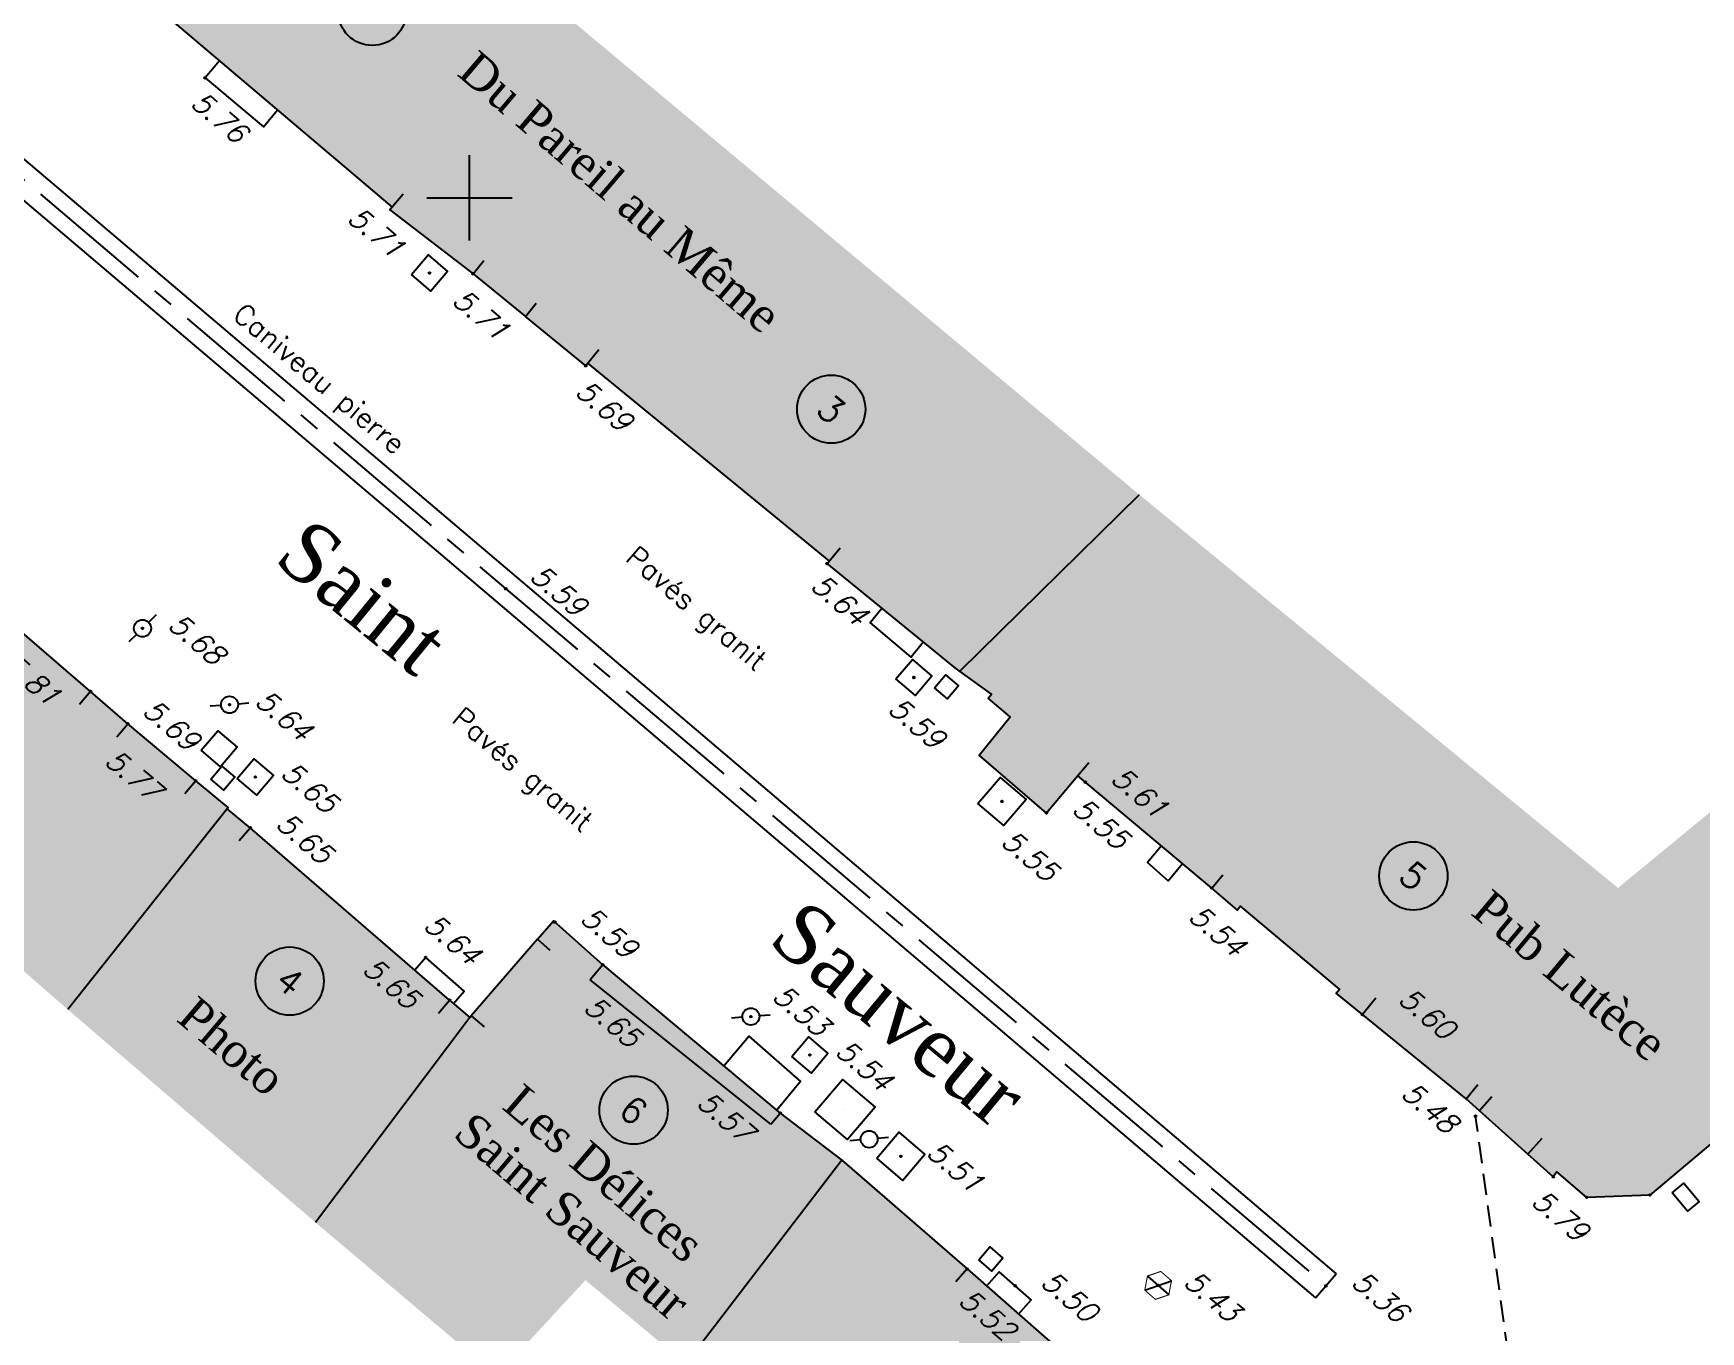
# Model space of a CAD drawing. Header units: metres. Extents: x 1379206 to 1379549, y 5225925 to 5226061.
# Drawn here: x 1379494.89 to 1379514.43, y 5226006.71 to 5226021.93 of the extents above; entities that cross this region are included whole.
import ezdxf
from ezdxf.enums import TextEntityAlignment as Align

# ---------------------------------------------------------------- set-up
doc = ezdxf.new("R2010")
doc.units = ezdxf.units.M
doc.header["$LTSCALE"] = 2
doc.header["$PDMODE"] = 32
doc.header["$PDSIZE"] = 0.02
doc.linetypes.add('AXES2', pattern=[1.125, 0.75, -0.125, 0.125, -0.125])
doc.linetypes.add('CACHE2', pattern=[0.1875, 0.125, -0.0625])
doc.layers.get('0').update_dxf_attribs({"color": 2})
for name, color, linetype in [('AEP_BC_HEX', 4, 'Continuous'), ('AEP_BC_RON', 4, 'Continuous'), ('BA_COMMERC', 7, 'Continuous'), ('BA_SEUIL', 8, 'Continuous'), ('BA_TRAPPE', 7, 'Continuous'), ('BORD_CC1', 7, 'AXES2'), ('BORD_REVET', 7, 'CACHE2'), ('EP_BRANCH', 5, 'Continuous'), ('Etat des Lieux', 7, 'Continuous'), ('EU_BRANCH', 3, 'Continuous'), ('SYMBOLE', 7, 'Continuous'), ('TopoAlt', 7, 'Continuous'), ('Topojis', 7, 'Continuous'), ('TXT_DETAIL', 7, 'Continuous'), ('TXT_N_VOIE', 7, 'Continuous'), ('TXT_NOM_BA', 7, 'Continuous'), ('TXT_ROUTE', 7, 'Continuous')]:
    doc.layers.add(name, color=color, linetype=linetype)
doc.styles.get("Standard").update_dxf_attribs({"font": 'romans.shx'})
doc.styles.add('TNR', font='times.ttf', dxfattribs={"width": 0.999})

# ---------------------------------------------------------------- blocks, each defined once
blk = doc.blocks.new('d006')
at = {"color": 0}
blk.add_line((0, 0), (0, 0), dxfattribs=at)
blk.add_lwpolyline([(-0.5, -0.5), (-0.5, 0.5), (0.5, 0.5), (0.5, -0.5)], close=True, dxfattribs=at)
blk = doc.blocks.new('szpoint')
at = {"color": 0}
blk.add_point((0, 0), dxfattribs=at)
blk = doc.blocks.new('Tcpoint')
at = {"color": 0}
blk.add_point((0, 0), dxfattribs=at)
at = {"layer": 'TopoAlt'}
blk.add_attdef('ALT', (0.2, 0.2), '', height=0.24, dxfattribs=at)
blk = doc.blocks.new('CB014')
at = {"color": 0}
blk.add_line((0, 0), (0, 0), dxfattribs=at)
blk.add_lwpolyline([(-0.2, -0.2), (-0.2, 0.2), (0.2, 0.2), (0.2, -0.2)], close=True, dxfattribs=at)
blk = doc.blocks.new('a001')
at = {"color": 0}
for points in [[(0.160355, 0.160355), (0.070711, 0.070711)], [(-0.070711, -0.070711), (-0.160355, -0.160355)]]:
    blk.add_lwpolyline(points, dxfattribs=at)
blk.add_circle((0, 0), 0.1, dxfattribs=at)
blk = doc.blocks.new('CB013')
at = {"color": 0}
blk.add_line((0, 0), (0, 0), dxfattribs=at)
blk.add_lwpolyline([(-0.15, -0.15), (-0.15, 0.15), (0.15, 0.15), (0.15, -0.15)], close=True, dxfattribs=at)
blk = doc.blocks.new('CB015')
at = {"color": 0}
blk.add_line((0, 0), (0, 0), dxfattribs=at)
blk.add_lwpolyline([(-0.25, -0.25), (-0.25, 0.25), (0.25, 0.25), (0.25, -0.25)], close=True, dxfattribs=at)
blk = doc.blocks.new('CB012')
at = {"color": 0}
blk.add_line((0, 0), (0, 0), dxfattribs=at)
blk.add_lwpolyline([(-0.1, -0.1), (-0.1, 0.1), (0.1, 0.1), (0.1, -0.1)], close=True, dxfattribs=at)
blk = doc.blocks.new('CB019')
at = {"color": 0}
for p, q in [((-0.156, -0.057), (0.156, 0.057)), ((-0.126, 0.109), (0.126, -0.109))]:
    blk.add_line(p, q, dxfattribs=at)
at = {"color": 0, "const_width": 0.012}
blk.add_lwpolyline([(-0.03, -0.164), (0.126, -0.109), (0.156, 0.057), (0.03, 0.164), (-0.126, 0.109), (-0.156, -0.057)], close=True, dxfattribs=at)

msp = doc.modelspace()

# ---------------------------------------------------------------- hatches: boundary and pattern name
at = {"layer": 'BA_COMMERC'}
msp.add_hatch(color=9, dxfattribs=at).paths.add_polyline_path([(1379531.112, 5226026.518), (1379527.143, 5226022.425), (1379522.646, 5226018.059), (1379521.145, 5226017.166), (1379520.168, 5226017.438), (1379513.46, 5226011.912), (1379507.851, 5226016.522), (1379498.164, 5226024.616), (1379501.508, 5226028.971), (1379499.051, 5226030.857), (1379497.972, 5226029.48), (1379497.58, 5226028.96), (1379497.668, 5226028.894), (1379496.493, 5226027.362), (1379495.88, 5226026.569), (1379494.719, 5226025.041), (1379494.623, 5226025.112), (1379494.086, 5226024.386), (1379494.097, 5226024.097), (1379494.883, 5226023.414), (1379494.909, 5226023.444), (1379499.093, 5226019.893), (1379499.067, 5226019.862), (1379500.043, 5226019.111), (1379500.656, 5226018.612), (1379501.364, 5226018.033), (1379501.389, 5226018.064), (1379504.217, 5226015.745), (1379504.192, 5226015.714), (1379505.695, 5226014.49), (1379506.118, 5226014.183), (1379506.079, 5226014.137), (1379506.336, 5226013.918), (1379505.972, 5226013.47), (1379506.764, 5226012.79), (1379507.13, 5226013.226), (1379508.699, 5226011.911), (1379509, 5226011.652), (1379509.038, 5226011.699), (1379510.195, 5226010.727), (1379510.157, 5226010.68), (1379510.466, 5226010.427), (1379511.68, 5226009.439), (1379511.836, 5226009.299), (1379512.403, 5226008.793), (1379512.702, 5226008.527), (1379512.744, 5226008.583), (1379513.095, 5226008.285), (1379513.833, 5226008.313), (1379514.545, 5226008.908), (1379514.593, 5226008.845), (1379514.902, 5226009.083), (1379516.491, 5226010.375), (1379516.79, 5226010.606), (1379516.747, 5226010.661), (1379517.286, 5226011.152), (1379517.343, 5226011.082), (1379518.738, 5226012.214), (1379518.681, 5226012.284), (1379519.397, 5226012.833), (1379519.432, 5226012.792), (1379520.167, 5226013.416), (1379520.13, 5226013.459), (1379520.529, 5226013.8), (1379520.608, 5226013.756), (1379520.806, 5226013.646), (1379521.278, 5226013.921), (1379523.842, 5226015.429), (1379524.34, 5226015.712), (1379524.397, 5226015.595), (1379524.632, 5226015.71), (1379524.602, 5226015.762), (1379525.064, 5226016.078), (1379526.221, 5226017.25), (1379527.673, 5226018.742), (1379528.643, 5226019.729), (1379529.254, 5226020.307), (1379529.546, 5226020.588), (1379529.583, 5226020.554), (1379529.779, 5226020.769), (1379529.886, 5226020.664), (1379530.247, 5226021.034), (1379530.063, 5226021.203), (1379532.091, 5226023.246), (1379532.194, 5226023.151), (1379532.688, 5226023.655), (1379532.599, 5226023.744), (1379533.194, 5226024.352), (1379533.373, 5226024.177), (1379533.729, 5226024.539)])
h = msp.add_hatch(color=9, dxfattribs=at)
edge = h.paths.add_edge_path()
edge.add_line((1379485.738, 5226012.638), (1379487.709, 5226014.965))
edge.add_line((1379487.709, 5226014.965), (1379487.862, 5226014.836))
edge.add_line((1379487.862, 5226014.836), (1379489.833, 5226017.162))
edge.add_line((1379489.833, 5226017.162), (1379489.68, 5226017.291))
edge.add_line((1379489.68, 5226017.291), (1379490.305, 5226018.04))
edge.add_line((1379490.305, 5226018.04), (1379490.261, 5226018.081))
edge.add_line((1379490.261, 5226018.081), (1379490.66, 5226018.506))
edge.add_line((1379490.66, 5226018.506), (1379491.085, 5226018.152))
edge.add_line((1379491.085, 5226018.152), (1379491.022, 5226018.076))
edge.add_line((1379491.022, 5226018.076), (1379491.107, 5226018.007))
edge.add_line((1379491.107, 5226018.007), (1379492.15, 5226017.154))
edge.add_line((1379492.15, 5226017.154), (1379492.616, 5226016.755))
edge.add_line((1379492.616, 5226016.755), (1379495.56, 5226014.215))
edge.add_line((1379495.56, 5226014.215), (1379495.996, 5226013.837))
edge.add_line((1379495.996, 5226013.837), (1379496.792, 5226013.169))
edge.add_line((1379496.792, 5226013.169), (1379497.174, 5226012.854))
edge.add_line((1379497.174, 5226012.854), (1379497.161, 5226012.839))
edge.add_line((1379497.161, 5226012.839), (1379497.432, 5226012.618))
edge.add_line((1379497.432, 5226012.618), (1379499.768, 5226010.598))
edge.add_line((1379499.768, 5226010.598), (1379500.004, 5226010.394))
edge.add_line((1379500.004, 5226010.394), (1379500.022, 5226010.414))
edge.add_line((1379500.022, 5226010.414), (1379500.797, 5226011.31))
edge.add_line((1379500.797, 5226011.31), (1379500.985, 5226011.527))
edge.add_line((1379500.985, 5226011.527), (1379501.562, 5226011.012))
edge.add_line((1379501.562, 5226011.012), (1379503.642, 5226009.274))
edge.add_line((1379503.642, 5226009.274), (1379504.364, 5226008.721))
edge.add_line((1379504.364, 5226008.721), (1379505.832, 5226007.446))
edge.add_line((1379505.832, 5226007.446), (1379507.636, 5226005.861))
edge.add_line((1379507.636, 5226005.861), (1379508.252, 5226005.316))
edge.add_line((1379508.252, 5226005.316), (1379508.431, 5226003.84))
edge.add_line((1379508.431, 5226003.84), (1379508.064, 5226003.324))
edge.add_line((1379508.064, 5226003.324), (1379508.08, 5226003.313))
edge.add_line((1379508.08, 5226003.313), (1379506.901, 5226001.546))
edge.add_line((1379506.901, 5226001.546), (1379506.885, 5226001.557))
edge.add_line((1379506.885, 5226001.557), (1379506.391, 5226000.835))
edge.add_line((1379506.391, 5226000.835), (1379506.408, 5226000.824))
edge.add_line((1379506.408, 5226000.824), (1379505.047, 5225998.819))
edge.add_line((1379505.047, 5225998.819), (1379505.03, 5225998.83))
edge.add_line((1379505.03, 5225998.83), (1379504.119, 5225997.446))
edge.add_line((1379504.119, 5225997.446), (1379504.136, 5225997.435))
edge.add_line((1379504.136, 5225997.435), (1379503.051, 5225995.856))
edge.add_line((1379503.051, 5225995.856), (1379503.035, 5225995.868))
edge.add_line((1379503.035, 5225995.868), (1379502.693, 5225995.36))
edge.add_line((1379502.693, 5225995.36), (1379502.576, 5225995.198))
edge.add_line((1379502.576, 5225995.198), (1379502.742, 5225995.075))
edge.add_line((1379502.742, 5225995.075), (1379502.372, 5225994.557))
edge.add_line((1379502.372, 5225994.557), (1379502.307, 5225994.603))
edge.add_line((1379502.307, 5225994.603), (1379500.252, 5225991.961))
edge.add_line((1379500.252, 5225991.961), (1379500.293, 5225991.931))
edge.add_line((1379500.293, 5225991.931), (1379500.215, 5225991.819))
edge.add_line((1379500.215, 5225991.819), (1379500.332, 5225991.737))
edge.add_line((1379500.332, 5225991.737), (1379500.377, 5225991.654))
edge.add_line((1379500.377, 5225991.654), (1379500.246, 5225991.465))
edge.add_line((1379500.246, 5225991.465), (1379500.096, 5225991.597))
edge.add_line((1379500.096, 5225991.597), (1379499.825, 5225991.289))
edge.add_line((1379499.825, 5225991.289), (1379499.124, 5225990.087))
edge.add_arc((1379499.074, 5225990.001), 0.1, -0.4361, 59.7909, ccw=False)
edge.add_arc((1379499.074, 5225990.001), 0.1, 269.5458, 359.5639, ccw=False)
edge.add_arc((1379499.074, 5225990.001), 0.1, 241.8336, 269.582, ccw=False)
edge.add_line((1379499.027, 5225989.913), (1379498.243, 5225988.448))
edge.add_arc((1379498.196, 5225988.36), 0.0999, -0.4904, 61.8579, ccw=False)
edge.add_arc((1379498.195, 5225988.36), 0.1, 269.5357, 359.5921, ccw=False)
edge.add_arc((1379498.195, 5225988.36), 0.1, 240.3797, 269.582, ccw=False)
edge.add_line((1379498.146, 5225988.273), (1379497.503, 5225987.144))
edge.add_line((1379497.503, 5225987.144), (1379497.615, 5225987.08))
edge.add_line((1379497.615, 5225987.08), (1379497.215, 5225986.378))
edge.add_line((1379497.215, 5225986.378), (1379497.337, 5225986.309))
edge.add_line((1379497.337, 5225986.309), (1379496.227, 5225984.545))
edge.add_line((1379496.227, 5225984.545), (1379495.767, 5225983.734))
edge.add_line((1379495.767, 5225983.734), (1379495.308, 5225982.924))
edge.add_line((1379495.308, 5225982.924), (1379492.708, 5225984.478))
edge.add_line((1379492.708, 5225984.478), (1379494.476, 5225987.624))
edge.add_line((1379494.476, 5225987.624), (1379497.675, 5225993.42))
edge.add_line((1379497.675, 5225993.42), (1379500.244, 5225997.103))
edge.add_line((1379500.244, 5225997.103), (1379505.018, 5226004.151))
edge.add_line((1379505.018, 5226004.151), (1379502.537, 5226006.334))
edge.add_line((1379502.537, 5226006.334), (1379501.36, 5226007.315))
edge.add_line((1379501.36, 5226007.315), (1379500.323, 5226006.193))
edge.add_line((1379500.323, 5226006.193), (1379498.197, 5226007.99))
edge.add_line((1379498.197, 5226007.99), (1379495.294, 5226010.487))
edge.add_line((1379495.294, 5226010.487), (1379491.06, 5226014.174))
edge.add_line((1379491.06, 5226014.174), (1379487.942, 5226010.619))
edge.add_line((1379487.942, 5226010.619), (1379485.738, 5226012.638))

# ---------------------------------------------------------------- linework, layer by layer
at = {"layer": 'BA_COMMERC', "color": 4, "flags": 128}
for points in [[(1379494.909, 5226023.444), (1379499.093, 5226019.893)], [(1379504.217, 5226015.745), (1379501.389, 5226018.064)], [(1379496.792, 5226013.169), (1379495.996, 5226013.837)], [(1379512.403, 5226008.793), (1379511.836, 5226009.299)]]:
    msp.add_lwpolyline(points, dxfattribs=at)
at = {"layer": 'BA_COMMERC', "flags": 128}
for points in [[(1379499.222, 5226020.045), (1379499.093, 5226019.893), (1379499.067, 5226019.862), (1379500.043, 5226019.111), (1379500.169, 5226019.266)], [(1379501.516, 5226018.219), (1379501.364, 5226018.033), (1379500.656, 5226018.612), (1379500.782, 5226018.768)], [(1379505.748, 5226014.452), (1379507.851, 5226016.522)], [(1379507.258, 5226013.379), (1379507.13, 5226013.226), (1379506.764, 5226012.79), (1379505.972, 5226013.47), (1379506.336, 5226013.918), (1379506.079, 5226014.137), (1379506.118, 5226014.183), (1379505.695, 5226014.49), (1379504.192, 5226015.714), (1379504.344, 5226015.9)], [(1379495.868, 5226013.684), (1379495.996, 5226013.837), (1379495.56, 5226014.215), (1379495.429, 5226014.063)], [(1379497.301, 5226012.467), (1379497.432, 5226012.618), (1379497.161, 5226012.839), (1379497.174, 5226012.854), (1379496.792, 5226013.169), (1379496.664, 5226013.016)], [(1379497.161, 5226012.839), (1379495.294, 5226010.487)], [(1379510.624, 5226010.62), (1379510.466, 5226010.427), (1379510.157, 5226010.68), (1379510.195, 5226010.727), (1379509.038, 5226011.699), (1379509, 5226011.652), (1379508.699, 5226011.911), (1379508.828, 5226012.064)], [(1379500.948, 5226011.179), (1379500.797, 5226011.31), (1379500.985, 5226011.527), (1379501.562, 5226011.012), (1379501.415, 5226010.836)], [(1379499.637, 5226010.446), (1379499.768, 5226010.598), (1379500.004, 5226010.394), (1379500.022, 5226010.414), (1379500.173, 5226010.284)], [(1379500.004, 5226010.394), (1379498.197, 5226007.99)], [(1379511.983, 5226009.463), (1379511.836, 5226009.299), (1379511.68, 5226009.439), (1379511.819, 5226009.609)], [(1379503.533, 5226009.143), (1379503.642, 5226009.274), (1379504.364, 5226008.721), (1379505.832, 5226007.446), (1379505.7, 5226007.296)], [(1379514.776, 5226009.238), (1379514.902, 5226009.083), (1379514.593, 5226008.845), (1379514.545, 5226008.908), (1379513.833, 5226008.313), (1379513.095, 5226008.285), (1379512.744, 5226008.583), (1379512.702, 5226008.527), (1379512.403, 5226008.793), (1379512.57, 5226008.98)], [(1379504.364, 5226008.721), (1379502.537, 5226006.334)]]:
    msp.add_lwpolyline(points, dxfattribs=at)
at = {"layer": 'BA_SEUIL', "flags": 128}
for points in [[(1379500.043, 5226019.111), (1379500.656, 5226018.612)], [(1379495.56, 5226014.215), (1379492.616, 5226016.755)], [(1379505.32, 5226014.796), (1379505.176, 5226014.619), (1379504.695, 5226015.025), (1379504.832, 5226015.193)], [(1379508.699, 5226011.911), (1379507.13, 5226013.226)], [(1379499.768, 5226010.598), (1379497.432, 5226012.618)], [(1379508.11, 5226012.405), (1379507.947, 5226012.21), (1379508.188, 5226011.997), (1379508.356, 5226012.198)], [(1379500.797, 5226011.31), (1379500.022, 5226010.414)], [(1379501.562, 5226011.012), (1379503.642, 5226009.274)], [(1379503.533, 5226009.143), (1379501.415, 5226010.836)], [(1379511.68, 5226009.439), (1379510.466, 5226010.427)], [(1379505.832, 5226007.446), (1379507.636, 5226005.861)]]:
    msp.add_lwpolyline(points, dxfattribs=at)
at = {"layer": 'BA_TRAPPE', "flags": 128}
for points in [[(1379497.072, 5226021.608), (1379496.902, 5226021.407), (1379497.585, 5226020.835), (1379497.752, 5226021.031)], [(1379499.812, 5226010.559), (1379499.937, 5226010.703), (1379499.488, 5226011.097), (1379499.361, 5226010.95)], [(1379502.981, 5226009.826), (1379503.273, 5226010.174), (1379503.881, 5226009.642), (1379503.601, 5226009.308)], [(1379506.436, 5226006.915), (1379506.584, 5226007.084), (1379506.209, 5226007.414), (1379506.06, 5226007.245)]]:
    msp.add_lwpolyline(points, dxfattribs=at)
at = {"layer": 'BORD_CC1', "linetype": 'Continuous', "flags": 128}
for points in [[(1379493.379, 5226021.64), (1379500.547, 5226015.56), (1379510.157, 5226007.389)], [(1379493.139, 5226021.358), (1379500.307, 5226015.278), (1379509.917, 5226007.107)]]:
    msp.add_lwpolyline(points, dxfattribs=at)
at = {"layer": 'BORD_CC1', "flags": 128}
for points in [[(1379493.259, 5226021.499), (1379500.427, 5226015.419), (1379510.037, 5226007.248)], [(1379509.917, 5226007.107), (1379510.157, 5226007.389)]]:
    msp.add_lwpolyline(points, dxfattribs=at)
at = {"layer": 'BORD_REVET', "flags": 128}
msp.add_lwpolyline([(1379512.223, 5226006.085), (1379511.791, 5226009.238)], dxfattribs=at)
at = {"layer": 'Etat des Lieux'}
for p, q in [((1379500, 5226019.5), (1379500, 5226020.5)), ((1379499.5, 5226020), (1379500.5, 5226020))]:
    msp.add_line(p, q, dxfattribs=at)
at = {"layer": 'TXT_N_VOIE'}
for centre in [(1379498.862, 5226022.187), (1379504.24, 5226017.524), (1379511.063, 5226012.053), (1379497.894, 5226010.82), (1379501.924, 5226009.307)]:
    msp.add_circle(centre, 0.4, dxfattribs=at)

# ---------------------------------------------------------------- block references
at = {"layer": 'AEP_BC_HEX', "rotation": 359.5638940269182}
msp.add_blockref('CB019', (1379508.071, 5226007.253), dxfattribs=at)
at = {"layer": 'AEP_BC_RON'}
for p, rotation in [((1379496.169, 5226014.955), 359.5638940269182), ((1379497.189, 5226014.06), 319.6562211441729), ((1379503.299, 5226010.404), 319.6562212730119), ((1379504.684, 5226008.967), 319.6562212730119)]:
    msp.add_blockref('a001', p, dxfattribs=dict(at, rotation=rotation))
at = {"layer": 'EP_BRANCH'}
for p, rotation in [((1379505.591, 5226014.27), 319.6562212730119), ((1379497.11, 5226013.199), 319.6562211441729), ((1379506.112, 5226007.563), 319.6562212730119)]:
    msp.add_blockref('CB012', p, dxfattribs=dict(at, rotation=rotation))
at = {"layer": 'EU_BRANCH'}
for name, p, rotation in [('CB013', (1379499.532, 5226019.12), 319.6562211441729), ('CB013', (1379505.209, 5226014.379), 319.6562212730119), ('CB013', (1379497.067, 5226013.544), 319.6562211441729), ('CB013', (1379497.491, 5226013.213), 319.6562211441729), ('CB014', (1379506.241, 5226012.926), 319.6562212730119), ('CB013', (1379503.99, 5226009.954), 319.6562212730119), ('CB014', (1379505.057, 5226008.766), 319.6562212730119)]:
    msp.add_blockref(name, p, dxfattribs=dict(at, rotation=rotation))
at = {"layer": 'SYMBOLE', "rotation": 319.6562212730119}
msp.add_blockref('CB015', (1379504.401, 5226009.315), dxfattribs=at)
at = {"layer": 'SYMBOLE', "xscale": 0.279999999743308, "yscale": 0.1800000002573877, "rotation": 309.9078744033198}
msp.add_blockref('d006', (1379514.253, 5226008.287), dxfattribs=at)
at = {"layer": 'Topojis'}
ref = msp.add_blockref('Tcpoint', (1379496.902, 5226021.407), dxfattribs=dict(at, rotation=319.6562212730119))
ref.add_attrib('ALT', '5.76', (1379496.714, 5226021.092), dxfattribs={"layer": 'TopoAlt', "height": 0.24, "rotation": 319.6562, "oblique": 18})
ref = msp.add_blockref('Tcpoint', (1379499.532, 5226019.12), dxfattribs=dict(at, rotation=319.6562211441729))
ref.add_attrib('ALT', '5.71', (1379498.553, 5226019.743), dxfattribs={"layer": 'TopoAlt', "height": 0.24, "rotation": 319.6562, "oblique": 18})
ref = msp.add_blockref('Tcpoint', (1379500.043, 5226019.111), dxfattribs=dict(at, rotation=319.6562212730119))
ref.add_attrib('ALT', '5.71', (1379499.782, 5226018.777), dxfattribs={"layer": 'TopoAlt', "height": 0.24, "rotation": 319.6562, "oblique": 18})
ref = msp.add_blockref('Tcpoint', (1379501.364, 5226018.033), dxfattribs=dict(at, rotation=319.6562212730119))
ref.add_attrib('ALT', '5.69', (1379501.224, 5226017.712), dxfattribs={"layer": 'TopoAlt', "height": 0.24, "rotation": 319.6562, "oblique": 18})
ref = msp.add_blockref('Tcpoint', (1379500.427, 5226015.419), dxfattribs=dict(at, rotation=319.6562212730119))
ref.add_attrib('ALT', '5.59', (1379500.691, 5226015.545), dxfattribs={"layer": 'TopoAlt', "height": 0.24, "rotation": 319.6562, "oblique": 18})
ref = msp.add_blockref('Tcpoint', (1379504.192, 5226015.714), dxfattribs=dict(at, rotation=319.6562212730119))
ref.add_attrib('ALT', '5.64', (1379503.982, 5226015.436), dxfattribs={"layer": 'TopoAlt', "height": 0.24, "rotation": 319.6562, "oblique": 18})
ref = msp.add_blockref('Tcpoint', (1379496.169, 5226014.955), dxfattribs=dict(at, rotation=319.5338025882293))
ref.add_attrib('ALT', '5.68', (1379496.451, 5226014.977), dxfattribs={"layer": 'TopoAlt', "height": 0.24, "rotation": 319.5338, "oblique": 18})
ref = msp.add_blockref('Tcpoint', (1379495.56, 5226014.215), dxfattribs=dict(at, rotation=319.6562211441729))
ref.add_attrib('ALT', '5.81', (1379494.522, 5226014.494), dxfattribs={"layer": 'TopoAlt', "height": 0.24, "rotation": 319.6562, "oblique": 18})
ref = msp.add_blockref('Tcpoint', (1379505.209, 5226014.379), dxfattribs=dict(at, rotation=319.6562212730119))
ref.add_attrib('ALT', '5.59', (1379504.888, 5226013.992), dxfattribs={"layer": 'TopoAlt', "height": 0.24, "rotation": 319.6562, "oblique": 18})
ref = msp.add_blockref('Tcpoint', (1379497.189, 5226014.06), dxfattribs=dict(at, rotation=319.6562211441729))
ref.add_attrib('ALT', '5.64', (1379497.471, 5226014.082), dxfattribs={"layer": 'TopoAlt', "height": 0.24, "rotation": 319.6562, "oblique": 18})
ref = msp.add_blockref('Tcpoint', (1379495.996, 5226013.837), dxfattribs=dict(at, rotation=319.6562211441729))
ref.add_attrib('ALT', '5.69', (1379496.153, 5226013.969), dxfattribs={"layer": 'TopoAlt', "height": 0.24, "rotation": 319.6562, "oblique": 18})
ref = msp.add_blockref('Tcpoint', (1379496.792, 5226013.169), dxfattribs=dict(at, rotation=319.6562211441729))
ref.add_attrib('ALT', '5.77', (1379495.709, 5226013.38), dxfattribs={"layer": 'TopoAlt', "height": 0.24, "rotation": 319.6562, "oblique": 18})
ref = msp.add_blockref('Tcpoint', (1379497.491, 5226013.213), dxfattribs=dict(at, rotation=319.6562211441729))
ref.add_attrib('ALT', '5.65', (1379497.773, 5226013.236), dxfattribs={"layer": 'TopoAlt', "height": 0.24, "rotation": 319.6562, "oblique": 18})
ref = msp.add_blockref('Tcpoint', (1379507.218, 5226013.152), dxfattribs=dict(at, rotation=319.6562212730119))
ref.add_attrib('ALT', '5.61', (1379507.5, 5226013.175), dxfattribs={"layer": 'TopoAlt', "height": 0.24, "rotation": 319.6562, "oblique": 18})
ref = msp.add_blockref('Tcpoint', (1379506.241, 5226012.926), dxfattribs=dict(at, rotation=319.6562212730119))
ref.add_attrib('ALT', '5.55', (1379506.213, 5226012.437), dxfattribs={"layer": 'TopoAlt', "height": 0.24, "rotation": 319.6562, "oblique": 18})
ref = msp.add_blockref('Tcpoint', (1379506.764, 5226012.79), dxfattribs=dict(at, rotation=319.6562212730119))
ref.add_attrib('ALT', '5.55', (1379507.046, 5226012.813), dxfattribs={"layer": 'TopoAlt', "height": 0.24, "rotation": 319.6562, "oblique": 18})
ref = msp.add_blockref('Tcpoint', (1379497.432, 5226012.618), dxfattribs=dict(at, rotation=319.6562211441729))
ref.add_attrib('ALT', '5.65', (1379497.714, 5226012.641), dxfattribs={"layer": 'TopoAlt', "height": 0.24, "rotation": 319.6562, "oblique": 18})
ref = msp.add_blockref('Tcpoint', (1379508.699, 5226011.911), dxfattribs=dict(at, rotation=319.6562212730119))
ref.add_attrib('ALT', '5.54', (1379508.41, 5226011.557), dxfattribs={"layer": 'TopoAlt', "height": 0.24, "rotation": 319.6562, "oblique": 18})
ref = msp.add_blockref('Tcpoint', (1379501.001, 5226011.512), dxfattribs=dict(at, rotation=319.6562212730119))
ref.add_attrib('ALT', '5.59', (1379501.283, 5226011.535), dxfattribs={"layer": 'TopoAlt', "height": 0.24, "rotation": 319.6562, "oblique": 18})
ref = msp.add_blockref('Tcpoint', (1379499.488, 5226011.097), dxfattribs=dict(at, rotation=319.6562212730119))
ref.add_attrib('ALT', '5.64', (1379499.447, 5226011.456), dxfattribs={"layer": 'TopoAlt', "height": 0.24, "rotation": 319.6562, "oblique": 18})
ref = msp.add_blockref('Tcpoint', (1379499.768, 5226010.598), dxfattribs=dict(at, rotation=319.6562212730119))
ref.add_attrib('ALT', '5.65', (1379498.732, 5226010.941), dxfattribs={"layer": 'TopoAlt', "height": 0.24, "rotation": 319.6562, "oblique": 18})
ref = msp.add_blockref('Tcpoint', (1379501.562, 5226011.012), dxfattribs=dict(at, rotation=319.6562212730119))
ref.add_attrib('ALT', '5.65', (1379501.324, 5226010.491), dxfattribs={"layer": 'TopoAlt', "height": 0.24, "rotation": 319.6562, "oblique": 18})
ref = msp.add_blockref('Tcpoint', (1379503.299, 5226010.404), dxfattribs=dict(at, rotation=319.6562212730119))
ref.add_attrib('ALT', '5.53', (1379503.533, 5226010.623), dxfattribs={"layer": 'TopoAlt', "height": 0.24, "rotation": 319.6562, "oblique": 18})
ref = msp.add_blockref('Tcpoint', (1379510.466, 5226010.427), dxfattribs=dict(at, rotation=319.6562212730119))
ref.add_attrib('ALT', '5.60', (1379510.869, 5226010.587), dxfattribs={"layer": 'TopoAlt', "height": 0.24, "rotation": 319.6562, "oblique": 18})
ref = msp.add_blockref('Tcpoint', (1379503.99, 5226009.954), dxfattribs=dict(at, rotation=319.6562212730119))
ref.add_attrib('ALT', '5.54', (1379504.272, 5226009.977), dxfattribs={"layer": 'TopoAlt', "height": 0.24, "rotation": 319.6562, "oblique": 18})
ref = msp.add_blockref('Tcpoint', (1379511.791, 5226009.238), dxfattribs=dict(at, rotation=319.6562212730119))
ref.add_attrib('ALT', '5.48', (1379510.902, 5226009.483), dxfattribs={"layer": 'TopoAlt', "height": 0.24, "rotation": 319.6562, "oblique": 18})
ref = msp.add_blockref('Tcpoint', (1379503.642, 5226009.274), dxfattribs=dict(at, rotation=319.6562212730119))
ref.add_attrib('ALT', '5.57', (1379502.649, 5226009.374), dxfattribs={"layer": 'TopoAlt', "height": 0.24, "rotation": 319.6562, "oblique": 18})
ref = msp.add_blockref('Tcpoint', (1379505.057, 5226008.766), dxfattribs=dict(at, rotation=319.6562212730119))
ref.add_attrib('ALT', '5.51', (1379505.339, 5226008.789), dxfattribs={"layer": 'TopoAlt', "height": 0.24, "rotation": 319.6562, "oblique": 18})
ref = msp.add_blockref('Tcpoint', (1379512.702, 5226008.527), dxfattribs=dict(at, rotation=319.6562212730119))
ref.add_attrib('ALT', '5.79', (1379512.428, 5226008.218), dxfattribs={"layer": 'TopoAlt', "height": 0.24, "rotation": 319.6562, "oblique": 18})
for p, rotation in [((1379513.833, 5226008.313), 37.40644148372961), ((1379513.095, 5226008.285), 359.5638940269182)]:
    msp.add_blockref('szpoint', p, dxfattribs=dict(at, rotation=rotation))
ref = msp.add_blockref('Tcpoint', (1379505.832, 5226007.446), dxfattribs=dict(at, rotation=319.6562212730119))
ref.add_attrib('ALT', '5.52', (1379505.715, 5226007.054), dxfattribs={"layer": 'TopoAlt', "height": 0.24, "rotation": 319.6562, "oblique": 18})
ref = msp.add_blockref('Tcpoint', (1379506.396, 5226007.249), dxfattribs=dict(at, rotation=319.6562212730119))
ref.add_attrib('ALT', '5.50', (1379506.678, 5226007.272), dxfattribs={"layer": 'TopoAlt', "height": 0.24, "rotation": 319.6562, "oblique": 18})
ref = msp.add_blockref('Tcpoint', (1379508.071, 5226007.253), dxfattribs=dict(at, rotation=319.4840823452831))
ref.add_attrib('ALT', '5.43', (1379508.353, 5226007.275), dxfattribs={"layer": 'TopoAlt', "height": 0.24, "rotation": 319.4841, "oblique": 18})
ref = msp.add_blockref('Tcpoint', (1379510.037, 5226007.248), dxfattribs=dict(at, rotation=319.4840823452831))
ref.add_attrib('ALT', '5.36', (1379510.319, 5226007.27), dxfattribs={"layer": 'TopoAlt', "height": 0.24, "rotation": 319.4841, "oblique": 18})

# ---------------------------------------------------------------- texts
at = {"layer": 'TXT_DETAIL'}
for s, rotation, p in [('Caniveau pierre', 319.6968, (1379497.209, 5226018.603)), ('Pavés granit', 319.626, (1379501.814, 5226015.756)), ('Pavés granit', 319.626, (1379499.777, 5226013.866))]:
    msp.add_text(s, height=0.24, rotation=rotation, dxfattribs=at).set_placement(p)
at = {"layer": 'TXT_N_VOIE'}
for s, p in [('3', (1379504.24, 5226017.524)), ('5', (1379511.063, 5226012.053)), ('4', (1379497.894, 5226010.82)), ('6', (1379501.924, 5226009.307))]:
    msp.add_text(s, height=0.3, rotation=320.135, dxfattribs=at).set_placement(p, align=Align.MIDDLE_CENTER)
at = {"layer": 'TXT_NOM_BA', "style": 'TNR'}
for s, rotation, p in [('Du Pareil au Même', 319.626, (1379499.842, 5226021.445)), ('Pub Lutèce', 320.1387, (1379511.72, 5226011.609)), ('Photo', 319.626, (1379496.552, 5226010.361)), ('Les Délices', 319.626, (1379500.368, 5226009.334)), ('Saint Sauveur', 319.626, (1379499.793, 5226009.005))]:
    msp.add_text(s, height=0.4, rotation=rotation, dxfattribs=at).set_placement(p)
at = {"layer": 'TXT_ROUTE', "style": 'TNR'}
for s, rotation, p in [('Saint', 320.7326, (1379497.689, 5226015.744)), ('Sauveur', 320.4056, (1379503.481, 5226011.276))]:
    msp.add_text(s, height=0.7, rotation=rotation, dxfattribs=at).set_placement(p)

doc.saveas('drawing.dxf')
